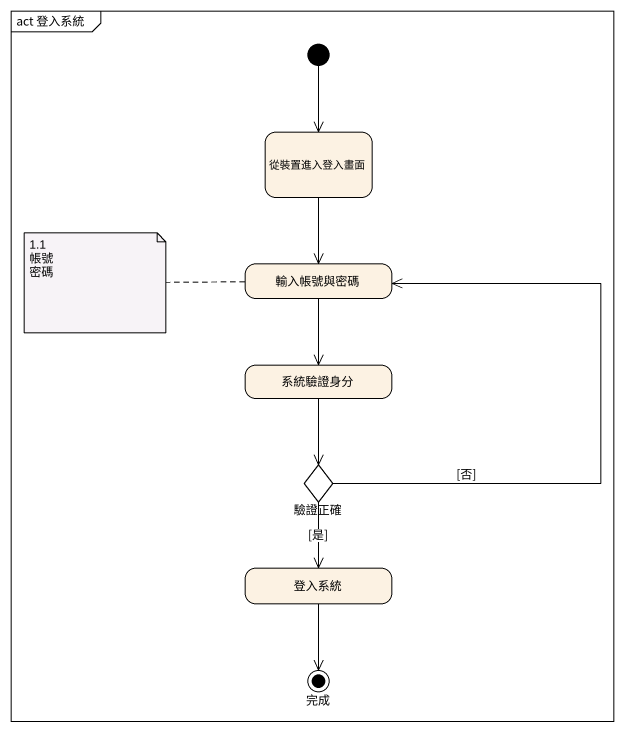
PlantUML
@startuml
mainframe act 登入系統
hide empty description
state 從裝置進入登入畫面
state 輸入帳號與密碼
state 系統驗證身分
state 驗證正確 <<choice>>
state 登入系統
state 完成 <<end>>
[*] --> 從裝置進入登入畫面
從裝置進入登入畫面 --> 輸入帳號與密碼
輸入帳號與密碼 --> 系統驗證身分
系統驗證身分 --> 驗證正確
驗證正確 -up-> 輸入帳號與密碼 : [否]
驗證正確 --> 登入系統 : [是]
登入系統 --> 完成
note left of 輸入帳號與密碼
  1.1
  帳號
  密碼
end note
@enduml
